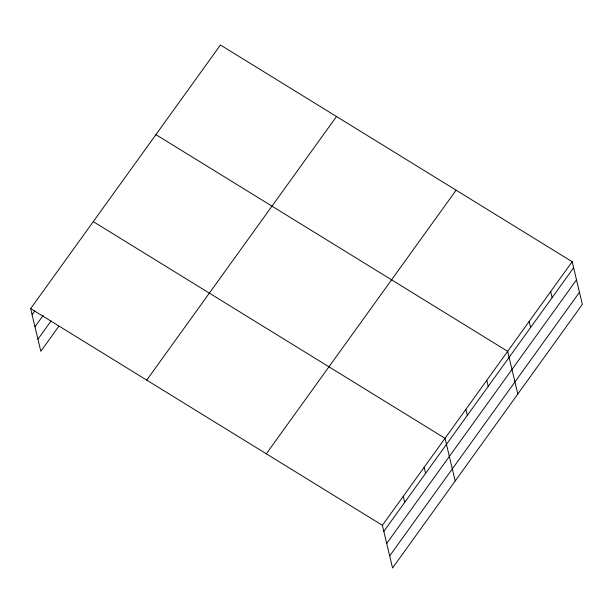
<?xml version="1.0" encoding="UTF-8"?>
<svg xmlns="http://www.w3.org/2000/svg" width="613" height="613" viewBox="0 0 613 613"><rect width="100%" height="100%" fill="white"/><g stroke="black" fill="none" stroke-linecap="round" stroke-linejoin="round"><path stroke-width="0.92" d="M30.65 308.615L220.442 45.01L572.182 261.705L582.35 304.385L392.558 567.99L382.389 525.31L30.65 308.615L40.818 351.295L58.948 326.116M32.091 314.668L34.841 310.852M34.972 326.752L43.209 315.312M37.937 339.211L51.124 320.898M146.722 380.129L336.514 116.516M266.318 453.804L456.11 190.199M382.389 525.31L572.182 261.705M383.83 531.364L573.622 267.758M386.711 543.447L576.504 279.842M389.676 555.899L579.469 292.294M155.917 134.638L507.656 351.333L517.816 394.006M93.283 221.63L445.023 438.318L455.191 480.998M550.673 291.581L552.114 297.627M529.165 321.457L530.605 327.503M486.776 380.328L488.216 386.382M465.895 409.323L467.336 415.376M424.142 467.321L425.583 473.366M403.27 496.315L404.71 502.369"/></g></svg>
